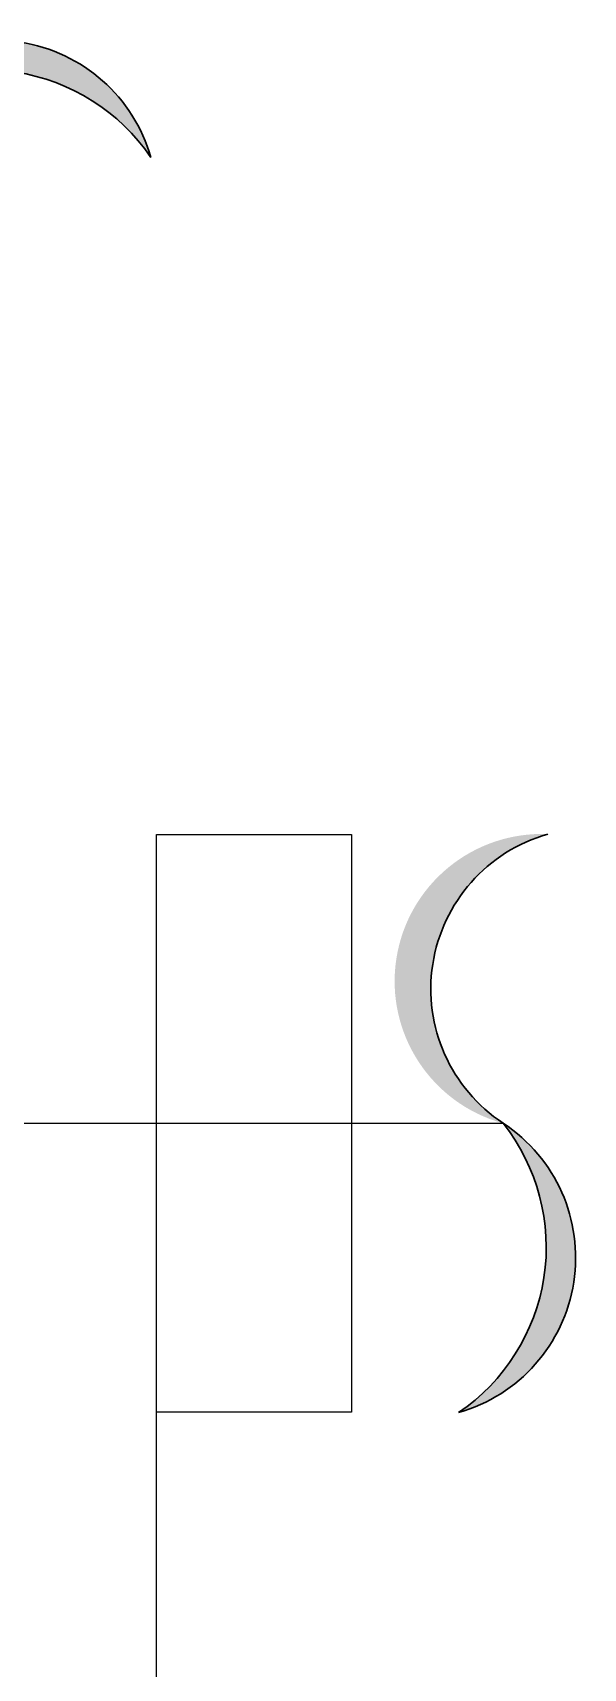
# Model space of a CAD drawing. Header units: millimetres. Extents: x 8533 to 164433, y 5768 to 115327.
# Drawn here: x 31874 to 32247, y 26703 to 27814 of the extents above; entities that cross this region are included whole.
import ezdxf

# ---------------------------------------------------------------- set-up
doc = ezdxf.new("R2010")
doc.units = ezdxf.units.MM
doc.header["$LTSCALE"] = 250
doc.linetypes.add('HIDDENX2', pattern=[19.05, 12.7, -6.35])
doc.layers.add('05_G-ENP_치수', color=1, linetype='Continuous')
doc.layers.add('전실제연_인버터', color=3, linetype='Continuous')
doc.layers.add('10_G-ENP_매립관', color=80, linetype='HIDDENX2', lineweight=30)

# ---------------------------------------------------------------- blocks, each defined once
blk = doc.blocks.new('G-ENP 물결')
at = {"layer": '10_G-ENP_매립관', "linetype": 'ByBlock'}
h = blk.add_hatch(color=256, dxfattribs=at)
h.paths.add_polyline_path([(61.5, -398.8, -0.641696), (0, 0, 0.892931)])
h.paths.add_polyline_path([(0, 0, 0.641696), (-61.5, 398.8, -0.435564)])
blk.add_lwpolyline([(-61.5, 398.8, -0.641696), (0, 0, 0.641696), (61.5, -398.8, 0.641696)], format="xyb", dxfattribs=at)
blk.add_arc((-216.2, 170.8), 275.5, 321.6941, 55.8389, dxfattribs=at)

msp = doc.modelspace()

# ---------------------------------------------------------------- linework, layer by layer
at = {"layer": '05_G-ENP_치수', "ltscale": 0.5, "elevation": 0}
msp.add_lwpolyline([(32240, 26364.4), (31957.7, 26364.4), (31957.7, 27269.4), (32090, 27269.4), (32090, 26877.4), (31957.7, 26877.4)], dxfattribs=at)
at = {"layer": '전실제연_인버터'}
msp.add_line((31838, 27073.4), (32192.9, 27073.4), dxfattribs=at)

# ---------------------------------------------------------------- block references
at = {"layer": '10_G-ENP_매립관', "linetype": 'ByBlock', "xscale": -0.4923664550667192, "yscale": 0.4923664550667192, "zscale": 0.4923664550667192}
for p, rotation in [((31757.4, 27759.4), 270), ((32192.9, 27073.4), 180)]:
    msp.add_blockref('G-ENP 물결', p, dxfattribs=dict(at, rotation=rotation))

doc.saveas('drawing.dxf')
